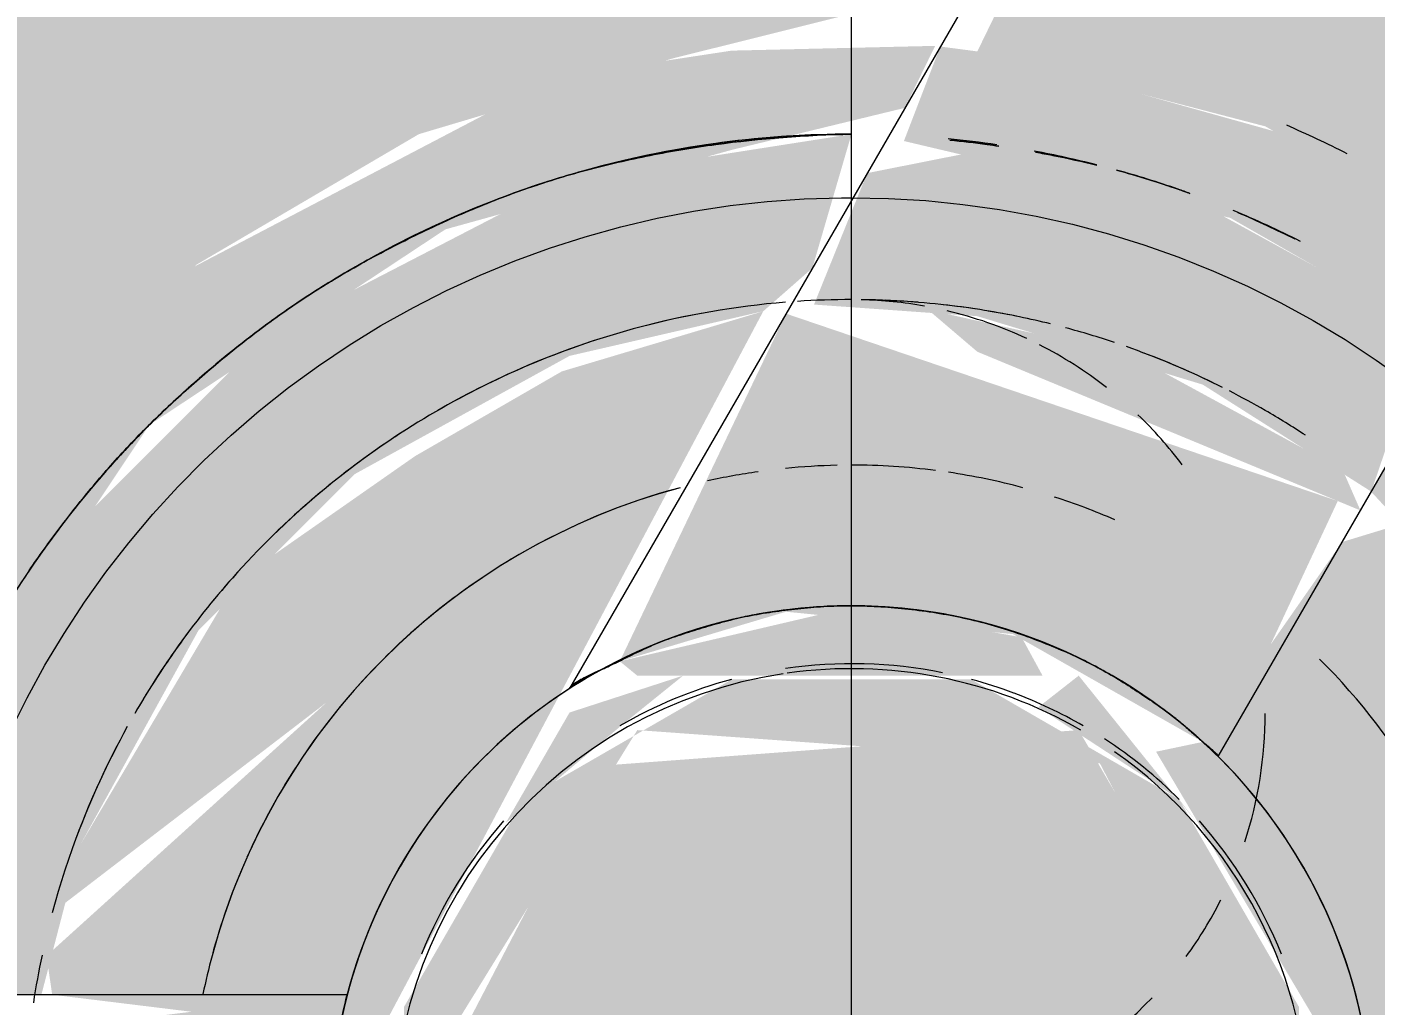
# Model space of a CAD drawing. Header units: metres. Extents: x 147 to 427, y -16 to 162.
# Drawn here: x 392.95716 to 392.97753, y 0.50184 to 0.51662 of the extents above; entities that cross this region are included whole.
import ezdxf

# ---------------------------------------------------------------- set-up
doc = ezdxf.new("R2010")
doc.units = ezdxf.units.M
for name, color, linetype, lineweight in [('A-ANNO-DIMS', 7, 'Continuous', 5), ('A-ANNO-DIMS-50', 7, 'Continuous', 5), ('P-PIPE', 7, 'Continuous', 5), ('P-PIPE-CNTR', 7, 'Continuous', 5), ('P-SANR-FIXT', 7, 'Continuous', 5)]:
    doc.layers.add(name, color=color, linetype=linetype, lineweight=lineweight)
doc.styles.add('Century Gothic', font='GOTHIC.TTF', dxfattribs={"height": 0.05})
doc.dimstyles.new('Setores_1_mm', dxfattribs={"dimscale": 0.3048, "dimtxt": 0.05220841348587629, "dimasz": 0.5208333333333333, "dimexe": 0.3937007874015747, "dimexo": 0.2460629921259842, "dimgap": 0.2870734908136483, "dimtad": 1, "dimrnd": 0.01, "dimzin": 0, "dimdsep": 46, "dimtxsty": 'Century Gothic', "dimblk1": 'OBLIQUE', "dimblk2": 'OBLIQUE', "dimsah": 1, "dimcen": 0.09, "dimazin": 0, "dimtfac": 1, "dimtdec": 4, "dimtix": 1, "dimtmove": 0, "dimatfit": 3, "dimfxl": 1, "dimtvp": 1, "dimtolj": 1, "dimtzin": 0, "dimarcsym": 2})

# ---------------------------------------------------------------- blocks, each defined once
blk = doc.blocks.new('UT_Ducha higiênica - UT_Ducha higiênica-V225-HH')
at = {"layer": 'P-SANR-FIXT', "true_color": 0xf4f4f4, "transparency": 33554598}
h = blk.add_hatch(color=7, dxfattribs=at)
h.paths.add_polyline_path([(-160.2381588485646, 0.4999999999999957), (-160.2324485089766, 0.5002589616999801), (-160.2324826019312, 0.5019999999999996), (-160.2395215763958, 0.5014188907002822), (-160.2396588485649, 0.4999999999999957)])
h.paths.add_polyline_path([(-160.2309826019311, 0.5065345061047899), (-160.2289729829879, 0.5099429394195846), (-160.2258750377275, 0.5130291338498264), (-160.2225171080359, 0.515000000000001), (-160.2186765996418, 0.5161453284728974), (-160.2140814782975, 0.5172928427253177), (-160.2113817903898, 0.5228253563910695), (-160.2240052417628, 0.5223849030854569), (-160.2309826019311, 0.5173155541899396), (-160.2309826019311, 0.5067534605253143)])
h.paths.add_polyline_path([(-160.2009826019311, 0.5065345061047986), (-160.2015046313109, 0.5176948307352345), (-160.2030117923426, 0.5184661012230402), (-160.2060396625115, 0.512990381056767), (-160.2029805880348, 0.509927779207859), (-160.2011414260396, 0.5069179414214795)])
for points in [[(-160.2061322036213, 0.5130613903477692), (-160.2032912939133, 0.5189929170990271), (-160.2092037554136, 0.5228253563910695), (-160.2108872800433, 0.5228253563910695), (-160.2140814782975, 0.5162497123253978), (-160.2097326019312, 0.5151178462871866), (-160.2061525251393, 0.5130769835970073)], [(-160.2068683143473, 0.5117864091702807), (-160.2064709021519, 0.5133212828710773), (-160.2094626129501, 0.5150060131895454), (-160.2137582605469, 0.5162071599012685), (-160.2146411867001, 0.5163233993345213), (-160.2151906224224, 0.5148957339196271), (-160.2102601841919, 0.513734357277895), (-160.2069069824308, 0.5118153033622354)], [(-160.2120409139085, 0.514464282136927), (-160.2140814782975, 0.5147497123253981), (-160.2120587983581, 0.5144667128262874)]]:
    blk.add_hatch(color=7, dxfattribs=at).paths.add_polyline_path(points)
h = blk.add_hatch(color=7, dxfattribs=at)
h.paths.add_polyline_path([(-160.230788773426, 0.5019999999999996), (-160.2298548657448, 0.5057061630439345), (-160.226589203649, 0.5106066017177951), (-160.2221166105646, 0.5135615986010981), (-160.2177943352469, 0.5147614807840148), (-160.2151761733049, 0.515396775353648), (-160.2147186921286, 0.5163336031177591), (-160.2177943352469, 0.5162614807840146), (-160.2204503083401, 0.5158560964647086), (-160.2259255413507, 0.512990381056767), (-160.2289846158275, 0.509927779207859), (-160.2309826019311, 0.5065345061047899), (-160.2308192969361, 0.5019999999999996)])
h.paths.add_polyline_path([(-160.2310826019312, 0.4999999999999697), (-160.2309826019312, 0.5002147759970795), (-160.2313459069264, 0.5019999999999996), (-160.2322928242475, 0.5014415046206748), (-160.2319203780649, 0.4999999999999957), (-160.2316996663453, 0.4999999999999957)])
h.paths.add_polyline_path([(-160.2009826019312, 0.4999999999999957), (-160.2014937145368, 0.507768441089331), (-160.2029922208744, 0.5099429394196149), (-160.2060901661347, 0.5130291338498351), (-160.2062726654409, 0.5128181033397066), (-160.2064738636805, 0.5114916613508153), (-160.2044886203878, 0.5095018702369998), (-160.2024210033301, 0.5062849662131836), (-160.2013971219542, 0.503331157701283), (-160.2010089713355, 0.5002720900557494)])
h = blk.add_hatch(color=7, dxfattribs=at)
h.paths.add_polyline_path([(-160.2159826019311, 0.4849999999999948), (-160.2103463052361, 0.4862376477580838), (-160.2121003162546, 0.4881939430680839), (-160.2141708686155, 0.4877385192159716), (-160.2182018407467, 0.4877921683328029), (-160.2209323493995, 0.4886361002195574), (-160.2234826019312, 0.4901338411876887), (-160.2258487607435, 0.4924999999999974), (-160.2269244835785, 0.4929999999999973), (-160.2288920466574, 0.4924999999999974), (-160.2268079194785, 0.4897098323594553), (-160.2244534149679, 0.4877545499866366), (-160.2221035607886, 0.4864384013989064), (-160.2177943352469, 0.4852462340740176), (-160.21606826864, 0.4850116430285396)])
h.paths.add_polyline_path([(-160.2033422710125, 0.4920438057782814), (-160.202242167846, 0.4943107881937037), (-160.2012211211471, 0.4981882666842901), (-160.2012617512277, 0.5021203494174719), (-160.2022958511498, 0.5058188147663115), (-160.2040195449219, 0.50883883476483), (-160.2068822036213, 0.511762352242077), (-160.2081322036213, 0.5095972887326086), (-160.2057997644351, 0.507087296304257), (-160.2043373545373, 0.5042705142441813), (-160.203691098311, 0.5015836872348637), (-160.2037696763513, 0.4978194532921444), (-160.2046187021507, 0.495050252531702), (-160.2045513787307, 0.494129327620626), (-160.2035386697282, 0.4923825628676637)])
h.paths.add_polyline_path([(-160.2307034526346, 0.5019999999999996), (-160.228219296936, 0.5019999999999996), (-160.227627849325, 0.5042705142441813), (-160.2258487607435, 0.5074999999999983), (-160.2234826019312, 0.5098661588123243), (-160.2202413784014, 0.5116501093390623), (-160.2173151051963, 0.5123245726170979), (-160.2165738389341, 0.5129759474718593), (-160.2159826019312, 0.515000000000001), (-160.2202413784014, 0.5143329398014874), (-160.224821436696, 0.5119630570092639), (-160.2279456589404, 0.50883883476483), (-160.2297160145838, 0.5057061630439345), (-160.230719296936, 0.5019999999999996)])
h = blk.add_hatch(color=7, dxfattribs=at)
h.paths.add_polyline_path([(-160.2103463052361, 0.4862376477580838), (-160.2069743056087, 0.4881669754173187), (-160.2040195449219, 0.4911611652351657), (-160.2036067553939, 0.4924999999999974), (-160.2050811477585, 0.4939338100733764), (-160.2063324714226, 0.4922184664332115), (-160.2089114297991, 0.4898047899914182), (-160.2110751246428, 0.4874999999999942), (-160.2104326019309, 0.4863871180180418)])
h.paths.add_polyline_path([(-160.2289729829879, 0.4929999999999973), (-160.2266391383314, 0.4935300401266964), (-160.2275931713075, 0.4956457656155595), (-160.2283412934672, 0.4989266556538753), (-160.2291038934256, 0.5019999999999996), (-160.2307922062144, 0.5014461990487026), (-160.2306895989587, 0.497774421467172), (-160.229626934429, 0.4940787784381638), (-160.2291604152748, 0.4929999999999973)])
h.paths.add_polyline_path([(-160.2081322036213, 0.5095972887326086), (-160.2072884457989, 0.5120740728286105), (-160.2104423682955, 0.5138021428639631), (-160.2140814782975, 0.5147416168188307), (-160.2157450370879, 0.5144114743788429), (-160.2165487685923, 0.51242546274501), (-160.2140814782975, 0.5122497123253987), (-160.2106769049435, 0.5112164606619954), (-160.2081569987947, 0.509616314738408)])
at = {"layer": 'P-SANR-FIXT', "true_color": 0x7f7f7f, "transparency": 33554598}
h = blk.add_hatch(color=8, dxfattribs=at)
h.paths.add_polyline_path([(-160.2159826019311, 0.4874999999999985), (-160.211888482217, 0.4889087766431101), (-160.2133606438607, 0.492584251202917), (-160.2129255109277, 0.4931804128162534), (-160.2242864200808, 0.4929945072572295), (-160.2189767949158, 0.487894192984691), (-160.2165487685923, 0.4875745372549858)])
h.paths.add_polyline_path([(-160.2199225899262, 0.4931850850210886), (-160.2237274049303, 0.498664685702958), (-160.2225438265679, 0.4956457656155595), (-160.2204713261426, 0.4935300401266964)])
h.paths.add_polyline_path([(-160.2120348417285, 0.4931985468794979), (-160.2101461923085, 0.4947690293694935), (-160.2088227379701, 0.4967647619362152), (-160.2081693600188, 0.4998937575964272), (-160.2120117636892, 0.4932385192159834)])
h.paths.add_polyline_path([(-160.2154847801825, 0.4940030751975834), (-160.2122870178114, 0.4944070898541941), (-160.2092211211472, 0.5002826213526572), (-160.212550509726, 0.5059969248024123), (-160.2197551361733, 0.5054596286239528), (-160.2227440827152, 0.4997173786476548), (-160.2192178399949, 0.4940030751975834), (-160.2156197447937, 0.4940030751975834)])
h.paths.add_polyline_path([(-160.2051450429834, 0.4951533056728226), (-160.2039085291025, 0.4972250040119259), (-160.2042821022159, 0.5038822856765331), (-160.2077486400432, 0.5090893813139499), (-160.2085700972237, 0.50883883476483), (-160.2106769049435, 0.5058188147663115), (-160.2113817903898, 0.5056703350218571), (-160.2052082394836, 0.4952623097586433)])
h.paths.add_polyline_path([(-160.2238571829237, 0.4999999999999957), (-160.2173151051963, 0.5123245726170979), (-160.2203588593785, 0.5114153049803465), (-160.2225768744599, 0.5101347333760455), (-160.2224530780587, 0.50883883476483), (-160.2242864200808, 0.5070054927427489), (-160.2239101068653, 0.5064170115166828), (-160.2281419822442, 0.5025872633877307), (-160.2280566747597, 0.5019999999999996), (-160.223719076851, 0.5014683261297063), (-160.2238337248149, 0.5004412273821738)])
h.paths.add_polyline_path([(-160.2173529733223, 0.5068195871837423), (-160.2130968335323, 0.5068195871837423), (-160.2134125108043, 0.5073994190409605), (-160.2159826019311, 0.5078543565477138), (-160.2194826019312, 0.5070359871875737), (-160.2192178399949, 0.5068195871837423), (-160.2176540539886, 0.5068195871837423)])
h = blk.add_hatch(color=8, dxfattribs=at)
h.paths.add_polyline_path([(-160.211732601931, 0.4886387840678761), (-160.2094627967531, 0.4895262994064754), (-160.2052826444103, 0.4953906466284574), (-160.2081127231004, 0.4999248013085677), (-160.2088227379701, 0.4967647619362152), (-160.2101461923085, 0.4947690293694935), (-160.2124826019312, 0.4929695615268332), (-160.2136466591517, 0.4919540284226173), (-160.2117589274124, 0.4886843811391898)])
h.paths.add_polyline_path([(-160.2258305004488, 0.4929999999999973), (-160.2239439654924, 0.4935300401266964), (-160.2241277605114, 0.4937499999999755), (-160.2258240808713, 0.494318019484659), (-160.2265713502556, 0.4934416969863349), (-160.2258830884425, 0.4929999999999973)])
h.paths.add_polyline_path([(-160.2271946445679, 0.4946836369557288), (-160.2265419128235, 0.4952499999999968), (-160.2274797726695, 0.4953719970856647), (-160.2272363559961, 0.4947843372514499)])
h.paths.add_polyline_path([(-160.2104423682955, 0.505595966142876), (-160.2086370674743, 0.5094573800050767), (-160.2169709170956, 0.5122881879214655), (-160.2194826019312, 0.5070359871875737), (-160.2169709170956, 0.5077851304115357), (-160.2135446170986, 0.5074472535264979), (-160.2106769049435, 0.5058188147663115)])
h = blk.add_hatch(color=8, dxfattribs=at)
h.paths.add_polyline_path([(-160.2097326019312, 0.4891746824527058), (-160.2059299388544, 0.4927430570895183), (-160.20499165427, 0.4948887341152876), (-160.2055227804645, 0.4946610286031488), (-160.209728883159, 0.489179528850926)])
h.paths.add_polyline_path([(-160.2082948257975, 0.509315618860945), (-160.2085629071941, 0.509927779207859), (-160.2117420814692, 0.5116576712252763), (-160.2148264809524, 0.5123477937856185), (-160.2140814782975, 0.5117125288071749), (-160.2083216204695, 0.5093267175775128)])
h = blk.add_hatch(color=8, dxfattribs=at)
h.paths.add_polyline_path([(-160.2192178399949, 0.4879259271713506), (-160.2224140925532, 0.4903784980197549), (-160.2224530780587, 0.4911611652351657), (-160.224821436696, 0.4929999999999973), (-160.2257938434747, 0.4924284304218388), (-160.2234826019312, 0.4901338411876887), (-160.2207568403646, 0.4885634019969886), (-160.2194826019312, 0.4880355951561732)])
h.paths.add_polyline_path([(-160.2039085291025, 0.5032352380637806), (-160.2064011188847, 0.5078709966811211), (-160.2051572843839, 0.505398145657195), (-160.2040131845488, 0.5034165066139403)])
h.paths.add_polyline_path([(-160.2039085291025, 0.4967647619362195), (-160.2037211211471, 0.5018117333157274), (-160.2039085291025, 0.4989426508222514), (-160.2039085291025, 0.4972250040119259)])
h.paths.add_polyline_path([(-160.2280566747597, 0.5032352380638325), (-160.224821436696, 0.5057177235426447), (-160.2239101068653, 0.5064170115166742), (-160.2242864200808, 0.5070054927427489), (-160.2222350163039, 0.5090568965196393), (-160.2225768744599, 0.5101347333760455), (-160.2252732655025, 0.5082499999999895), (-160.227627849325, 0.5042705142441813), (-160.227947006775, 0.5035000000000079)])
h = blk.add_hatch(color=8, dxfattribs=at)
h.paths.add_polyline_path([(-160.2242829076634, 0.4929999999999973), (-160.2204713261426, 0.4935300401266964), (-160.2227841843709, 0.4960731045475261), (-160.2237836888889, 0.4989266556538753), (-160.2238571829237, 0.5019999999999996), (-160.2282911761591, 0.5014540230954286), (-160.2281895989587, 0.497774421467172), (-160.227409627147, 0.4961177143234626), (-160.226589203649, 0.4946951135353118), (-160.2270432008527, 0.494318019484659), (-160.2264089609426, 0.4939803388180515), (-160.2248680179161, 0.494318019484659), (-160.2242047794208, 0.493122177489631)])
h.paths.add_polyline_path([(-160.2160761290542, 0.4931804128162534), (-160.2129255109277, 0.4937543632602588), (-160.2110328544629, 0.495050252531702), (-160.2092211211472, 0.4981882666842814), (-160.2092211211472, 0.5018117333157274), (-160.2110328544629, 0.5049497474683111), (-160.2141708686155, 0.5067614807840297), (-160.2177943352469, 0.5067614807840384), (-160.2209323493995, 0.5049497474683111), (-160.2227440827152, 0.501811733315723), (-160.2227440827152, 0.4981882666842987), (-160.2209323493995, 0.495050252531702), (-160.2177943352469, 0.4932385192159834), (-160.2166707304423, 0.4931804128162534)])
h.paths.add_polyline_path([(-160.2160071780825, 0.4940030751975834), (-160.2197354948841, 0.4945063516651014), (-160.2227440827152, 0.500282621352341), (-160.2192178399949, 0.5059969248024123), (-160.2122297089569, 0.5054936482980769), (-160.2092211211472, 0.4997173786473429), (-160.2129255109277, 0.4940030751975834), (-160.2159826019311, 0.4940030751975834)])
h = blk.add_hatch(color=8, dxfattribs=at)
h.paths.add_polyline_path([(-160.2199151576315, 0.4931804128162534), (-160.2190291590925, 0.4937499999999971), (-160.2209323493995, 0.4950502525316933), (-160.2199163443294, 0.4931811588167467)])
h.paths.add_polyline_path([(-160.2121003162546, 0.4931804128162534), (-160.2118438464838, 0.4935293603473051), (-160.2120744343501, 0.4942510201740661), (-160.2141708686155, 0.4932385192159834), (-160.2122870178114, 0.4931804128162534)])
h.paths.add_polyline_path([(-160.2093914804915, 0.4977769828448209), (-160.2084159486508, 0.5005333464428042), (-160.2090579496331, 0.5005723226168983), (-160.2092211211472, 0.4981882666842814), (-160.2093738886562, 0.4978194532921444)])
h.paths.add_polyline_path([(-160.2225737233713, 0.4977769828459297), (-160.2229686108529, 0.5001062727899767), (-160.2229826019312, 0.5015148187143422), (-160.2237836888889, 0.4998727045977283), (-160.2227242637044, 0.498037726351291)])
h.paths.add_polyline_path([(-160.2107618518819, 0.5045965700286889), (-160.212550509726, 0.5068195871837423), (-160.2131596285795, 0.5063426114463075), (-160.2110328544629, 0.5049497474683111)])
h.paths.add_polyline_path([(-160.2212033519797, 0.5045965700296591), (-160.2194449280801, 0.5060777828465663), (-160.2185260738362, 0.5068195871837423), (-160.2202413784014, 0.5062627571428996), (-160.2211760911546, 0.5046437871638663)])
at = {"layer": 'P-SANR-FIXT'}
for p, q in [((-160.2067947797579, 0.5299137748155099), (-160.2202413784014, 0.506623582775598)), ((-160.2104423682955, 0.505595966142876), (-160.1990005511238, 0.5254137748155759)), ((-160.2235989675873, 0.5019999999999996), (-160.2464826019311, 0.5019999999999996))]:
    blk.add_line(p, q, dxfattribs=at)
for centre, radius, start, end in [((-160.2159826019312, 0.5), 0.01500000000000001, 89.99999999999959, 172.8169731624006), ((-160.2159826019311, 0.5), 0.00787458099259597, 6.106664988409952e-13, 180.0000000000002), ((-160.2159826019312, 0.5000000000000092), 0.007000000000000414, 78.6541961290881, 98.1826212156844), ((-160.2159826019312, 0.5000000000000092), 0.007000000000000414, 78.6541961290881, 98.1826212156844), ((-160.2159826019312, 0.5000000000000092), 0.007000000000007801, 138.6541961241395, 158.1095299170582), ((-160.2159826019312, 0.5000000000000092), 0.007000000000007801, 138.6541961241395, 158.1095299170582), ((-160.2159826019312, 0.5000000000000092), 0.006999999999980022, 21.89047008295105, 41.34580386558618), ((-160.2159826019312, 0.5000000000000092), 0.006999999999980022, 21.89047008295097, 41.34580386556151)]:
    blk.add_arc(centre, radius, start, end, dxfattribs=at)
at = {"layer": 'P-SANR-FIXT', "color": 254, "true_color": 0xd5d5d5}
for centre, radius, start, end in [((-160.2159826019312, 0.5), 0.01499999999999751, 90, 105.000000000165), ((-160.2159826019312, 0.5), 0.01500000000001105, 105.5020637589591, 120.0000000000532), ((-160.2159826019312, 0.5), 0.014999999999994, 120.0651304870614, 133.6210459064041), ((-160.2159826019312, 0.5), 0.01250000000001946, 85.38188622344224, 89.33392284444406), ((-160.2159826019312, 0.5), 0.01250000000000433, 78.50463818768912, 83.64536096424258), ((-160.2159826019312, 0.5), 0.01250000000002017, 71.46931792712769, 75.00000000015407), ((-160.2159826019312, 0.5), 0.01249999999998317, 63.3608825762446, 69.28959138033821), ((-160.2159826019312, 0.5), 0.01500000000000809, 134.9999999999802, 137.9656179444217), ((-160.2159826019312, 0.5000000000000007), 0.00999999999998791, 91.2482289779598, 95.72783485124782), ((-160.2159826019312, 0.5000000000000007), 0.009999999999986787, 82.69536533132924, 90), ((-160.2159826019312, 0.5000000000000007), 0.01000000000000036, 98.11483424246325, 102.5488362471872), ((-160.2159826019312, 0.5000000000000007), 0.01000000000000438, 75.00000000011725, 81.5625000001817), ((-160.2159826019312, 0.5000000000000007), 0.009999999999995384, 66.5625000001997, 72.14471713426262), ((-160.2159826019311, 0.5), 0.007874580992570508, 60.4268538115993, 119.9280889498029), ((-160.2159826019311, 0.5), 0.007874580992586158, 120.0747397319527, 157.0170633077742), ((-160.2159826019312, 0.5000000000000092), 0.006999999999984988, 105.0000000002682, 119.9999999993161), ((-160.2159826019312, 0.5000000000000092), 0.006999999999984988, 105.0000000002682, 119.9999999993161), ((-160.2159826019312, 0.5000000000000092), 0.006999999999984783, 69.49632221001895, 74.9999999999561), ((-160.2159826019312, 0.5000000000000092), 0.006999999999984783, 69.49632221001895, 74.9999999999561), ((-160.2159826019311, 0.5), 0.007874580992579188, 8.078029001003073e-13, 59.55212463575428), ((-160.2159826019312, 0.5000000000000092), 0.007000000000000653, 60.00000000018618, 69.46819943745813), ((-160.2159826019312, 0.5000000000000092), 0.007000000000000653, 60.00000000018618, 69.46819943745813), ((-160.2159826019312, 0.5000000000000092), 0.007000000000006166, 44.99999999996414, 56.896529789951), ((-160.2159826019312, 0.5000000000000092), 0.007000000000006166, 44.99999999996414, 56.896529789951), ((-160.2159826019311, 0.5), 0.00787458099259597, 157.236774150503, 180.0000000000002)]:
    blk.add_arc(centre, radius, start, end, dxfattribs=at)
at = {"layer": 'P-SANR-FIXT', "color": 254, "true_color": 0xe9e9e9}
for radius, start, end in [(0.01499999999997158, 81.57481000477077, 84.42047891507474), (0.01499999999998659, 75.71082009191063, 79.3915512762456), (0.01499999999995992, 70.18017830751059, 74.32985081806756), (0.01499999999996019, 63.12513978607759, 67.38617421100962)]:
    blk.add_arc((-160.2159826019312, 0.5), radius, start, end, dxfattribs=at)
at = {"layer": 'P-SANR-FIXT', "color": 253, "true_color": 0x9e9e9e}
for centre, radius, start, end in [((-160.2159826019312, 0.5), 0.01500000000002976, 81.57481000480291, 84.42047891509623), ((-160.2159826019312, 0.5), 0.01500000000003048, 75.71082009195075, 79.39155127627586), ((-160.2159826019312, 0.5), 0.01500000000000002, 70.1801783075592, 74.32985081810732), ((-160.2159826019312, 0.5), 0.01499999999999672, 63.1251397861336, 67.38617421105907), ((-160.2159826019312, 0.5), 0.01250000000004654, 94.5822678810393, 104.9999999999416), ((-160.2159826019312, 0.5), 0.01250000000002666, 107.6249999999904, 119.9999999999245), ((-160.2159826019312, 0.5), 0.01250000000001931, 122.6250000000666, 134.9999999999971), ((-160.2159826019312, 0.5), 0.01500000000000477, 137.9656179444281, 148.3052361674129), ((-160.2159826019312, 0.5000000000000007), 0.01000000000001174, 105.0000000000498, 164.999999999999), ((-160.2159826019312, 0.5), 0.0125000000000277, 137.6249999999807, 149.9999999999159), ((-160.2159826019311, 0.5), 0.00787458099259597, 6.106664988409952e-13, 180.0000000000002), ((-160.2159826019311, 0.5), 0.007874580992598239, 8.078029001022507e-13, 120.00000000007), ((-160.2159826019312, 0.5000000000000007), 0.01000000000001174, 15.00000000007416, 45.00000000003712), ((-160.2159826019311, 0.5), 0.006924652297949944, 59.99999999988349, 98.05491771605254), ((-160.2159826019311, 0.5), 0.00787458099259597, 120.0000000000896, 180.0000000000002), ((-160.2159826019311, 0.5), 0.006924652297967793, 98.5634494441174, 180.0000000000002), ((-160.2159826019312, 0.5), 0.01250000000003228, 152.6249999999989, 165.0000000000098), ((-160.2159826019311, 0.5), 0.00692465229795842, 9.186178726651423e-13, 54.96465417605935), ((-160.2159826019312, 0.5), 0.01250000000004575, 168.0042982770043, 171.3712101809103), ((-160.2159826019312, 0.5000000000000007), 0.01000000000000898, 165.0053728462682, 168.4088900844828)]:
    blk.add_arc(centre, radius, start, end, dxfattribs=at)
at = {"layer": 'P-SANR-FIXT', "color": 9, "true_color": 0xbbbbbb}
for centre, radius, start, end in [((-160.2159826019312, 0.5), 0.01249999999998354, 94.5822678810623, 105.0000000000137), ((-160.2159826019312, 0.5000000000000007), 0.01000000000002851, 105.0000000000257, 120.0000000000478), ((-160.2159826019312, 0.5000000000000007), 0.009999999999998272, 135.0000000001616, 155.9466991410666), ((-160.2159826019312, 0.5000000000000007), 0.009999999999998474, 15.00000000005828, 45.00000000000057), ((-160.2159826019312, 0.5000000000000007), 0.01000000000000438, 156.5625000000788, 165.0000000000071), ((-160.2159826019312, 0.5), 0.01250000000000489, 168.004298277043, 171.3712101809382), ((-160.2159826019312, 0.5000000000000007), 0.009999999999983612, 165.0053728463023, 168.4088900845091)]:
    blk.add_arc(centre, radius, start, end, dxfattribs=at)
at = {"layer": 'P-SANR-FIXT', "color": 253, "true_color": 0x9d9d9d}
for radius, start, end in [(0.01249999999999442, 85.38188622343303, 89.33392284444272), (0.01249999999996886, 78.50463818765748, 83.64536096422471), (0.01249999999997619, 71.46931792706702, 75.00000000010375), (0.0124999999999739, 63.36088257622773, 69.2895913803241)]:
    blk.add_arc((-160.2159826019312, 0.5), radius, start, end, dxfattribs=at)
at = {"layer": 'P-SANR-FIXT', "color": 252, "true_color": 0x898989}
for radius, start, end in [(0.01249999999996865, 107.6250000000672, 120.0000000000397), (0.01249999999999809, 122.6250000001109, 135.0000000000462), (0.01249999999999326, 137.6250000000598, 149.9999999999848), (0.01250000000003109, 152.6250000000018, 165.0000000000118)]:
    blk.add_arc((-160.2159826019312, 0.5), radius, start, end, dxfattribs=at)
at = {"layer": 'P-SANR-FIXT', "color": 254, "true_color": 0xcecece}
for radius, start, end in [(0.00999999999999933, 91.24822897795839, 95.72783485124138), (0.01000000000000012, 82.69536533133254, 90.00000000000031), (0.01000000000002507, 98.11483424244354, 102.5488362471573), (0.009999999999986181, 75.00000000009118, 81.56250000016665), (0.009999999999975091, 66.56250000015734, 72.14471713422893)]:
    blk.add_arc((-160.2159826019312, 0.5000000000000007), radius, start, end, dxfattribs=at)
at = {"layer": 'P-SANR-FIXT', "color": 9, "true_color": 0xc5c5c5}
blk.add_arc((-160.2159826019312, 0.5000000000000007), 0.01000000000001857, 120.0000000001029, 135.0000000000576, dxfattribs=at)
at = {"layer": 'P-SANR-FIXT', "color": 254, "true_color": 0xd5d5d5}
for points, knots in [([(-160.2159826019312, 0.515), (-160.2166776359981, 0.5149867507995789), (-160.2177052549049, 0.5149090537145415), (-160.2190275724333, 0.5146882959126342), (-160.2196697713841, 0.5145408832751228), (-160.2199859758245, 0.5144558983626107)], [0, 0, 0, 0, 0.07142857142857142, 0.1071428571428571, 0.1428571428571428, 0.1428571428571428, 0.1428571428571428, 0.1428571428571428]), ([(-160.2144993714977, 0.5149112751299791), (-160.2143095359454, 0.5148919416012468), (-160.2140620908856, 0.5148625866592118), (-160.2138167977778, 0.5148279616297974), (-160.213758704332, 0.5148194494170816)], [0.05141715595741994, 0.05141715595741994, 0.05141715595741994, 0.05141715595741994, 0.07142857142857142, 0.07765624109261987, 0.07765624109261987, 0.07765624109261987, 0.07765624109261987]), ([(-160.2132004835489, 0.5147279664552626), (-160.2131141273034, 0.514712303593735), (-160.212803200832, 0.514653354941646), (-160.2124965575251, 0.5145860400898581), (-160.2122770619308, 0.5145323200058003)], [0.09774800600362628, 0.09774800600362628, 0.09774800600362628, 0.09774800600362628, 0.1071428571428571, 0.1316978131292453, 0.1316978131292453, 0.1316978131292453, 0.1316978131292453]), ([(-160.2119792280378, 0.5144558983626027), (-160.2116630235974, 0.51437091345009), (-160.2112919366007, 0.5142561654379727), (-160.2109286894118, 0.5141260103147381), (-160.2108703856249, 0.514104662928651)], [0.1428571428571428, 0.1428571428571428, 0.1428571428571428, 0.1428571428571428, 0.1785714285714285, 0.1854292810300364, 0.1854292810300364, 0.1854292810300364, 0.1854292810300364])]:
    blk.add_open_spline(points, degree=3, knots=knots, dxfattribs=at)
at = {"layer": 'P-SANR-FIXT', "color": 253, "true_color": 0x9e9e9e}
for points, knots in [([(-160.2199859758245, 0.5144558983626107), (-160.2196697713842, 0.5145408832755194), (-160.2190275724332, 0.5146882959124539), (-160.2177052549049, 0.5149090537146497), (-160.2166776359981, 0.5149867507995789), (-160.2159826019312, 0.515)], [0.8571428571428571, 0.8571428571428571, 0.8571428571428571, 0.8571428571428571, 0.8928571428571428, 0.9285714285714286, 1, 1, 1, 1]), ([(-160.2234960908967, 0.512982583855496), (-160.2237604854719, 0.512832120407157), (-160.2242733789484, 0.5125187983794645), (-160.2249969536668, 0.5120015758206784), (-160.2256754733119, 0.5114533182117168), (-160.2263111248697, 0.5108881588117663), (-160.2269017046408, 0.5103022571202782), (-160.2276279807828, 0.5094810922105256), (-160.2281102661677, 0.5088406973741635), (-160.2284051083281, 0.5084072192083905)], [0.2857142857142857, 0.2857142857142857, 0.2857142857142857, 0.2857142857142857, 0.3214285714285714, 0.3571428571428571, 0.3928571428571428, 0.4285714285714285, 0.4642857142857143, 0.5, 0.5714285714285714, 0.5714285714285714, 0.5714285714285714, 0.5714285714285714]), ([(-160.2106769049435, 0.5058188147663171), (-160.2107168516814, 0.5058530578741948), (-160.2108056401331, 0.5059305858484928), (-160.2109647132438, 0.5060720185901013), (-160.2111223954806, 0.506202107151573), (-160.2112647946963, 0.506309773465422), (-160.2113805254349, 0.5063903989623959), (-160.2115038459027, 0.506473071258869), (-160.2116763548007, 0.5065888830361566), (-160.2119085406638, 0.5067391118069118), (-160.2122138053691, 0.5069200845474612), (-160.2125462453053, 0.5070893043309548), (-160.2129042717656, 0.5072464759542671), (-160.2134088603246, 0.5074460882068175), (-160.2140754387895, 0.5076582125925019), (-160.2147722147943, 0.5077875043916815), (-160.2153326992897, 0.5078474528598557), (-160.2157463236352, 0.5078749139908659), (-160.2161522286969, 0.507878871263414), (-160.2165516338972, 0.5078565329428354), (-160.2168759984226, 0.5078228276591584), (-160.2171292874369, 0.5077889769400064), (-160.2173467555815, 0.5077572982910399), (-160.2175894555303, 0.5077130749491048), (-160.2179434969904, 0.507629499777445), (-160.2182816430831, 0.5075293319332943), (-160.2186008681155, 0.5074254544350865), (-160.2189063274294, 0.5073203918845294), (-160.2192696523331, 0.5071506250088986), (-160.2195720526318, 0.5069970035234227), (-160.2197190464333, 0.5069296434579584), (-160.2197571107608, 0.5069122247746183)], [0.1111111111111111, 0.1111111111111111, 0.1111111111111111, 0.1111111111111111, 0.1388888888888889, 0.1666666666666667, 0.1944444444444444, 0.2083333333333333, 0.2222222222222222, 0.2361111111111111, 0.25, 0.2777777777777778, 0.3055555555555556, 0.3333333333333333, 0.361111111111111, 0.3888888888888888, 0.4444444444444444, 0.5, 0.5277777777777778, 0.5555555555555556, 0.5833333333333334, 0.6111111111111112, 0.6388888888888888, 0.6527777777777777, 0.6666666666666666, 0.6875, 0.7083333333333333, 0.75, 0.7708333333333333, 0.7916666666666666, 0.8333333333333333, 0.875, 0.890625, 0.890625, 0.890625, 0.890625]), ([(-160.2104423682956, 0.5055959661428772), (-160.2104388552291, 0.5056020509524161), (-160.2104662350199, 0.5056346924585065), (-160.210565959706, 0.5057251272012268), (-160.2106369582057, 0.5057845716584395), (-160.2106769049435, 0.5058188147663171)], [0, 0, 0, 0, 0.05555555555555555, 0.08333333333333333, 0.1111111111111111, 0.1111111111111111, 0.1111111111111111, 0.1111111111111111]), ([(-160.2235989675873, 0.5020000000000018), (-160.2236017800018, 0.5020000000000018), (-160.2236170200234, 0.5019314333450662), (-160.2236639729713, 0.5017363033173834), (-160.2236960466796, 0.5015933814801337), (-160.2237189167526, 0.5014708042318814), (-160.2237427474156, 0.5013333583706098), (-160.2237687513524, 0.5011816090876628), (-160.223793406392, 0.501016019920335), (-160.2238202080595, 0.5007774253250571), (-160.2238429777861, 0.5004473710641563), (-160.2238538948392, 0.5001533981529037), (-160.2238571829237, 0.5)], [0, 0, 0, 0, 0.25, 0.375, 0.4375, 0.5, 0.5625, 0.625, 0.6875, 0.75, 0.875, 1, 1, 1, 1])]:
    blk.add_open_spline(points, degree=3, knots=knots, dxfattribs=at)
at = {"layer": 'P-SANR-FIXT', "color": 254, "true_color": 0xe9e9e9}
for points, knots in [([(-160.213758704332, 0.5148194494170606), (-160.2138167977778, 0.5148279616297837), (-160.2140620908856, 0.5148625866592293), (-160.2143095359454, 0.5148919416012759), (-160.2144993714977, 0.5149112751300106)], [0.9223437589073801, 0.9223437589073801, 0.9223437589073801, 0.9223437589073801, 0.9285714285714286, 0.9485828440425801, 0.9485828440425801, 0.9485828440425801, 0.9485828440425801]), ([(-160.2122770619307, 0.5145323200059977), (-160.212496557525, 0.5145860400900919), (-160.212803200832, 0.5146533549416593), (-160.2131141273034, 0.5147123035936906), (-160.213200483549, 0.5147279664552108)], [0.8683021868707546, 0.8683021868707546, 0.8683021868707546, 0.8683021868707546, 0.8928571428571428, 0.9022519939963737, 0.9022519939963737, 0.9022519939963737, 0.9022519939963737]), ([(-160.2108703856245, 0.5141046629296997), (-160.2109286894116, 0.5141260103154002), (-160.2112919366013, 0.514256165436287), (-160.2116630235975, 0.5143709134496933), (-160.2119792280378, 0.5144558983626027)], [0.8145707189699635, 0.8145707189699635, 0.8145707189699635, 0.8145707189699635, 0.8214285714285714, 0.8571428571428571, 0.8571428571428571, 0.8571428571428571, 0.8571428571428571]), ([(-160.2202413784014, 0.5066235827755982), (-160.2202180715235, 0.5066639514722026), (-160.2201339983427, 0.5067285099901238), (-160.2199616996253, 0.506817254419959), (-160.2198436386671, 0.5068731342132731), (-160.2197785960811, 0.5069023484102622), (-160.2197443983501, 0.5069179414214829)], [0, 0, 0, 0, 0.05555555555555555, 0.08333333333333333, 0.09722222222222221, 0.1111111111111111, 0.1111111111111111, 0.1111111111111111, 0.1111111111111111])]:
    blk.add_open_spline(points, degree=3, knots=knots, dxfattribs=at)
at = {"layer": 'P-SANR-FIXT', "color": 254, "true_color": 0xd5d5d5}
for points in [[(-160.2199859758245, 0.5144558983626107), (-160.220302180265, 0.5143709134500986), (-160.2209247990759, 0.5141783864375612), (-160.2218256225905, 0.5138245372044649), (-160.2226870114973, 0.5134215790694983), (-160.2232316963215, 0.5131330473038349), (-160.2234960908967, 0.512982583855496)], [(-160.2101461537064, 0.513816352387475), (-160.2098524516362, 0.5136902178261307), (-160.2095653220007, 0.513555898447808), (-160.2092855859768, 0.5134166058172305)]]:
    blk.add_open_spline(points, degree=3, dxfattribs=at)
at = {"layer": 'P-SANR-FIXT', "color": 253, "true_color": 0x9e9e9e}
blk.add_open_spline([(-160.2234960908967, 0.5129825838554961), (-160.2232316963493, 0.5131330473806542), (-160.2226870114843, 0.5134215790338464), (-160.221825622594, 0.5138245372140178), (-160.220924799075, 0.5141783864350018), (-160.2203021802648, 0.514370913449702), (-160.2199859758245, 0.5144558983626107)], degree=3, dxfattribs=at)
at = {"layer": 'P-SANR-FIXT', "color": 254, "true_color": 0xe9e9e9}
blk.add_open_spline([(-160.2092855859768, 0.5134166058172306), (-160.2095653220081, 0.5135558984272244), (-160.2098524516383, 0.5136902178206153), (-160.2101461537064, 0.513816352387475)], degree=3, dxfattribs=at)
at = {"layer": 'P-SANR-FIXT'}
blk.add_open_spline([(-160.2284051083281, 0.5084072192083905), (-160.2282576119012, 0.5086237503195863), (-160.2279490182749, 0.5090528205950813), (-160.2274465419968, 0.5096867429519696), (-160.2269016697406, 0.5103021607887906), (-160.2263111342212, 0.5108881846237106), (-160.2256754708062, 0.511453311295427), (-160.2249969543382, 0.5120015776738926), (-160.2242733787685, 0.5125187978828973), (-160.223760485444, 0.5128321203303379), (-160.2234960908967, 0.5129825838554961)], degree=3, dxfattribs=at)
for points, knots in [([(-160.2197443983501, 0.5069179414214829), (-160.2197102006191, 0.5069335344327036), (-160.219638452281, 0.5069666922805975), (-160.2194815725323, 0.5070433924381947), (-160.2192646950319, 0.5071516346404247), (-160.2190275952377, 0.5072628887338383), (-160.2188292770545, 0.5073452621781941), (-160.218677252, 0.5074000388503342), (-160.2185213127961, 0.5074510966662704), (-160.2183069822302, 0.5075206270938114), (-160.2180286847406, 0.5076046741379087), (-160.2177379850166, 0.5076795453539624), (-160.2174985537881, 0.5077301662768192), (-160.217315698104, 0.5077617416576645), (-160.2171292849742, 0.5077889984634348), (-160.2168759998445, 0.5078228152326054), (-160.2165516334141, 0.50785653716467), (-160.2161522288263, 0.5078788701323058), (-160.2157463236006, 0.5078749142934642), (-160.2153326992988, 0.5078474527805706), (-160.2147722147891, 0.507787504437499), (-160.2140754387913, 0.5076582125765706), (-160.2134088603244, 0.5074460882087947), (-160.2129042717656, 0.5072464759538948), (-160.2125462453052, 0.5070893043310547), (-160.2122138053691, 0.5069200845474345), (-160.2119085406638, 0.5067391118069192), (-160.2116763548007, 0.5065888830361559), (-160.2115038459027, 0.5064730712588694), (-160.2113805254349, 0.506390398962396), (-160.2112647946963, 0.5063097734654223), (-160.2111223954806, 0.5062021071515731), (-160.2109647132438, 0.5060720185901014), (-160.2108056401331, 0.5059305858484927), (-160.2106724574555, 0.5058142938870457), (-160.210565959706, 0.5057251272012268), (-160.2104662350199, 0.5056346924585065), (-160.2104388552291, 0.5056020509524161), (-160.2104423682956, 0.5055959661428773)], [0.1111111111111111, 0.1111111111111111, 0.1111111111111111, 0.1111111111111111, 0.125, 0.1388888888888889, 0.1666666666666667, 0.1944444444444444, 0.2083333333333333, 0.2222222222222222, 0.2361111111111111, 0.25, 0.2777777777777778, 0.3055555555555556, 0.3194444444444444, 0.3333333333333333, 0.3472222222222222, 0.361111111111111, 0.3888888888888888, 0.4166666666666666, 0.4444444444444444, 0.4722222222222222, 0.5, 0.5555555555555556, 0.6111111111111112, 0.6388888888888888, 0.6666666666666666, 0.6944444444444444, 0.7222222222222222, 0.75, 0.7638888888888888, 0.7777777777777778, 0.7916666666666667, 0.8055555555555556, 0.8333333333333333, 0.861111111111111, 0.8888888888888888, 0.9166666666666666, 0.9444444444444444, 1, 1, 1, 1]), ([(-160.2238571829237, 0.5), (-160.2238538948392, 0.5001533981529037), (-160.2238429777861, 0.5004473710641563), (-160.2238202080595, 0.500777425325057), (-160.223793406392, 0.501016019920335), (-160.2237687513524, 0.5011816090876627), (-160.2237427474156, 0.5013333583706098), (-160.2237189167526, 0.5014708042318814), (-160.2236960466796, 0.5015933814801337), (-160.2236639729713, 0.5017363033173834), (-160.2236170200234, 0.5019314333450662), (-160.2236017800018, 0.5020000000000018), (-160.2235989675873, 0.5020000000000018)], [0, 0, 0, 0, 0.125, 0.25, 0.3125, 0.375, 0.4375, 0.5, 0.5625, 0.625, 0.75, 1, 1, 1, 1])]:
    blk.add_open_spline(points, degree=3, knots=knots, dxfattribs=at)
at = {"layer": 'P-SANR-FIXT', "color": 7, "true_color": 0xf0f0f0}
blk.add_open_spline([(-160.2197571107608, 0.5069122247746183), (-160.2198205513067, 0.5068831936357179), (-160.2199708725128, 0.5068145899894995), (-160.2201521940298, 0.5067172384511348), (-160.220223898243, 0.5066538592980515), (-160.2202413784014, 0.5066235827755982)], degree=3, knots=[0.890625, 0.890625, 0.890625, 0.890625, 0.9166666666666666, 0.9583333333333333, 1, 1, 1, 1], dxfattribs=at)
blk = doc.blocks.new('Joelho 45_90 - Agua Fria_Soldavel - MEP - Tigre - Standard-V247-HH')
at = {"layer": 'P-PIPE', "color": 254, "true_color": 0xd5d5d5}
blk.add_line((-160.2159826019312, 0.5140400000000002), (-160.2154211516792, 0.5140287694975239), dxfattribs=at)
at = {"layer": 'P-PIPE', "color": 254, "true_color": 0xe9e9e9}
for p, q in [((-160.2154211516792, 0.5140287694975239), (-160.2148605996278, 0.5139950959564936)), ((-160.2126452570561, 0.5136375851669245), (-160.2121025686253, 0.5134932183538858))]:
    blk.add_line(p, q, dxfattribs=at)
at = {"layer": 'P-PIPE', "color": 253, "true_color": 0x9e9e9e, "flags": 128}
for points in [[(-160.2226000521641, 0.5123826876086645), (-160.2220995834769, 0.5126374102081606), (-160.221589328924, 0.5128719156471575), (-160.221070104804, 0.5130858287669794), (-160.2205427417647, 0.5132788073522762), (-160.2200080834744, 0.513450542678461), (-160.2194669852723, 0.513600760005662), (-160.2189203128003, 0.5137292190181972), (-160.2183689406175, 0.5138357142090405), (-160.2178137508018, 0.5139200752086143), (-160.2172556315386, 0.5139821670573084), (-160.2166954756996, 0.5140218904214167), (-160.2161341794146, 0.5140391817520327), (-160.2159826019312, 0.5140400000000002)], [(-160.229475820285, 0.5038800333058446), (-160.229309867201, 0.5044165145110525), (-160.2291225933356, 0.5049459302351847), (-160.228914298287, 0.5054674335260174), (-160.2286853152827, 0.5059801900895281), (-160.228436010647, 0.5064833796246072), (-160.2281667832138, 0.5069761971353287), (-160.2278780636898, 0.5074578542188122), (-160.2275703139645, 0.507927580326469), (-160.2272440263719, 0.5083846239967295), (-160.2268997229024, 0.5088282540572199), (-160.2265379543683, 0.5092577607944805), (-160.2261592995219, 0.5096724570893512), (-160.2257643641304, 0.5100716795162293), (-160.225353780006, 0.5104547894043919), (-160.2249282039957, 0.5108211738597412), (-160.2244883169304, 0.5111702467453153), (-160.2240348225356, 0.5115014496189514), (-160.2235684463055, 0.5118142526267025), (-160.2230899343427, 0.5121081553504983), (-160.2226000521641, 0.5123826876086645)]]:
    blk.add_lwpolyline(points, dxfattribs=at)
at = {"layer": 'P-PIPE', "color": 254, "true_color": 0xd5d5d5, "flags": 128}
for points in [[(-160.2148605996278, 0.5139950959564936), (-160.2143018425408, 0.513939033247392), (-160.2137457743103, 0.5138606710585938), (-160.2131932845268, 0.5137601347528945), (-160.2126452570561, 0.5136375851669245)], [(-160.2121025686253, 0.5134932183538858), (-160.2115660874201, 0.5133272652698803), (-160.211036671696, 0.5131399914044393), (-160.2105151684051, 0.5129316963558063), (-160.2100024118416, 0.5127027133516074), (-160.2094992223065, 0.5124534087158261), (-160.2090064047958, 0.5121841812826765), (-160.2085247477123, 0.5118954617586305), (-160.2080550216047, 0.5115877120333335), (-160.2075979779344, 0.5112614244406983), (-160.2071543478739, 0.5109171209712633)]]:
    blk.add_lwpolyline(points, dxfattribs=at)
at = {"layer": 'P-PIPE', "color": 254, "true_color": 0xe9e9e9}
blk.add_arc((-160.2159826019312, 0.4999999999999895), 0.01650000000001456, 63.01798397235808, 66.52098458870684, dxfattribs=at)
at = {"layer": 'P-PIPE', "color": 253, "true_color": 0x9d9d9d}
for radius, start, end in [(0.01249999999998354, 71.46931792708298, 74.99999999998631), (0.01250000000000048, 63.36088257628597, 69.28959138037128)]:
    blk.add_arc((-160.2159826019312, 0.5000000000000009), radius, start, end, dxfattribs=at)
at = {"layer": 'P-PIPE', "color": 252, "true_color": 0x898989}
for radius, start, end in [(0.01249999999999326, 107.6250000000424, 119.9999999999908), (0.01249999999997799, 122.6250000001742, 134.9999999999998), (0.01249999999999326, 137.625000000113, 150.0000000000027), (0.012500000000011, 152.6250000000891, 165.0000000000011)]:
    blk.add_arc((-160.2159826019312, 0.5000000000000009), radius, start, end, dxfattribs=at)
at = {"layer": 'P-PIPE', "color": 9, "true_color": 0xbbbbbb}
blk.add_arc((-160.2159826019312, 0.5000000000000009), 0.01249999999997678, 168.0042982770605, 171.3712101809568, dxfattribs=at)
blk = doc.blocks.new('DIMBLOCK156-HH')
at = {"layer": 'A-ANNO-DIMS-50', "lineweight": 25}
for p, q in [((392.8015207311738, 0.5000000000000007), (392.7221457311738, 0.5793750000000008)), ((392.8015207311738, 0.5000000000000007), (392.8808957311738, 0.4206250000000007)), ((392.8015207311738, 0), (392.7221457311738, 0.07937500000000004)), ((392.8015207311738, 0), (392.8808957311738, -0.07937500000000004))]:
    blk.add_line(p, q, dxfattribs=at)
at = {"layer": 'A-ANNO-DIMS-50'}
for p, q in [((392.8015207311738, 0.5000000000000007), (392.6815207311738, 0.5000000000000007)), ((392.8015207311738, 0), (392.8015207311738, 0.5000000000000007)), ((392.8015207311738, 0.5000000000000007), (392.8946173055473, 0.5000000000000007)), ((392.8015207311738, 0), (392.7642675296604, 0)), ((392.8015207311738, 0), (392.9215207311738, 0))]:
    blk.add_line(p, q, dxfattribs=at)
at = {"layer": 'A-ANNO-DIMS-50', "color": 0, "insert": (392.6499327465824, 0.1397822381964837), "char_height": 0.05, "width": 0.2645226283284398, "attachment_point": 1, "rotation": 90, "line_spacing_factor": 0.9845015114479526, "style": 'Century Gothic'}
blk.add_mtext('0,50 m', dxfattribs=at)
blk = doc.blocks.new('_Oblique')
at = {"color": 0, "linetype": 'ByBlock', "lineweight": -2}
blk.add_line((-0.5, -0.5), (0.5, 0.5), dxfattribs=at)

msp = doc.modelspace()

# ---------------------------------------------------------------- linework, layer by layer
at = {"layer": 'P-PIPE', "color": 254, "true_color": 0xced4ce}
for centre, radius, start, end in [((392.9696173055473, 0.5000000000000007), 0.01250000000005296, 90.00000000009123, 93.74850437439733), ((392.9696173055473, 0.5062500000000008), 0.006249999999975503, 79.8379992642991, 88.57495485906306), ((392.9696173055473, 0.5000000000000007), 0.01249999999999376, 81.4710810671222, 87.67420665262158), ((392.9696173055473, 0.5062500000000008), 0.006250000000015409, 64.91724899568922, 76.64310463860956), ((392.9696173055473, 0.5000000000000007), 0.0125000000000181, 76.0769515460134, 80.48127194977776), ((392.9696173055473, 0.5062500000000008), 0.006250000000027797, 51.96152422731013, 62.95995552458949), ((392.9696173055473, 0.5062500000000008), 0.006249999999983166, 36.92080682835833, 46.21002654695641)]:
    msp.add_arc(centre, radius, start, end, dxfattribs=at)
at = {"layer": 'P-PIPE', "color": 9, "true_color": 0xbbcbbb}
for centre, radius, start, end in [((392.9696173055473, 0.5000000000000007), 0.01249999999999856, 100.4759455863447, 115.9110991546541), ((392.9696173055473, 0.5000000000000007), 0.01250000000004989, 151.0582854120675, 159.5351173557638), ((392.9696173055473, 0.5062500000000008), 0.006250000000019749, 324.0020225712341, 333.2167724816185), ((392.9696173055473, 0.5062500000000008), 0.006250000000022737, 269.9999999999996, 316.5874281185937)]:
    msp.add_arc(centre, radius, start, end, dxfattribs=at)
at = {"layer": 'P-PIPE', "color": 253, "true_color": 0x9da29d}
for radius, start, end in [(0.01250000000001484, 64.08890084542541, 70.59340276835026), (0.01249999999997905, 60.0000000001446, 62.82455144762212), (0.01249999999999557, 56.72531920778163, 59.99999999989515)]:
    msp.add_arc((392.9696173055473, 0.5000000000000007), radius, start, end, dxfattribs=at)
at = {"layer": 'P-PIPE', "color": 252, "true_color": 0x899989}
for radius, start, end in [(0.01250000000001484, 115.9110991546249, 123.4903111043947), (0.01249999999999491, 124.0889008453436, 140.4812719498999), (0.01249999999999896, 143.1591355567525, 150.0000000000531)]:
    msp.add_arc((392.9696173055473, 0.5000000000000007), radius, start, end, dxfattribs=at)
at = {"layer": 'P-PIPE', "color": 254, "true_color": 0xe0e5e0}
msp.add_arc((392.9696173055473, 0.5062500000000008), 0.00625000000001356, 341.8888939944592, 0, dxfattribs=at)
at = {"layer": 'P-PIPE-CNTR'}
msp.add_line((392.9696173055473, 0.4749999999999712), (392.9696173055473, 0.5249999999999712), dxfattribs=at)

# ---------------------------------------------------------------- block references
at = {"layer": 'P-PIPE', "color": 252, "true_color": 0x898989}
msp.add_blockref('Joelho 45_90 - Agua Fria_Soldavel - MEP - Tigre - Standard-V247-HH', (553.1855999074785, 0), dxfattribs=at)
at = {"layer": 'P-SANR-FIXT', "color": 252, "true_color": 0x898989}
msp.add_blockref('UT_Ducha higiênica - UT_Ducha higiênica-V225-HH', (553.1855999074785, 0), dxfattribs=at)

# ---------------------------------------------------------------- dimensions: what is measured, and where the dimension line sits
at = {"layer": 'A-ANNO-DIMS'}
dim = msp.add_linear_dim(base=(392.801520731174, 0.5000000000000009), p1=(392.6892675296605, 0), p2=(392.9696173055473, 0.5000000000000007), angle=89.99999999999991, dimstyle='Setores_1_mm', override={"dimpost": '<>', "dimfxl": 0.573232934189771}, dxfattribs=at)
dim.commit()
dim.dimension.update_dxf_attribs({"geometry": 'DIMBLOCK156-HH', "text_midpoint": (392.6877630831212, 0.2499999999998891)})

doc.saveas('drawing.dxf')
